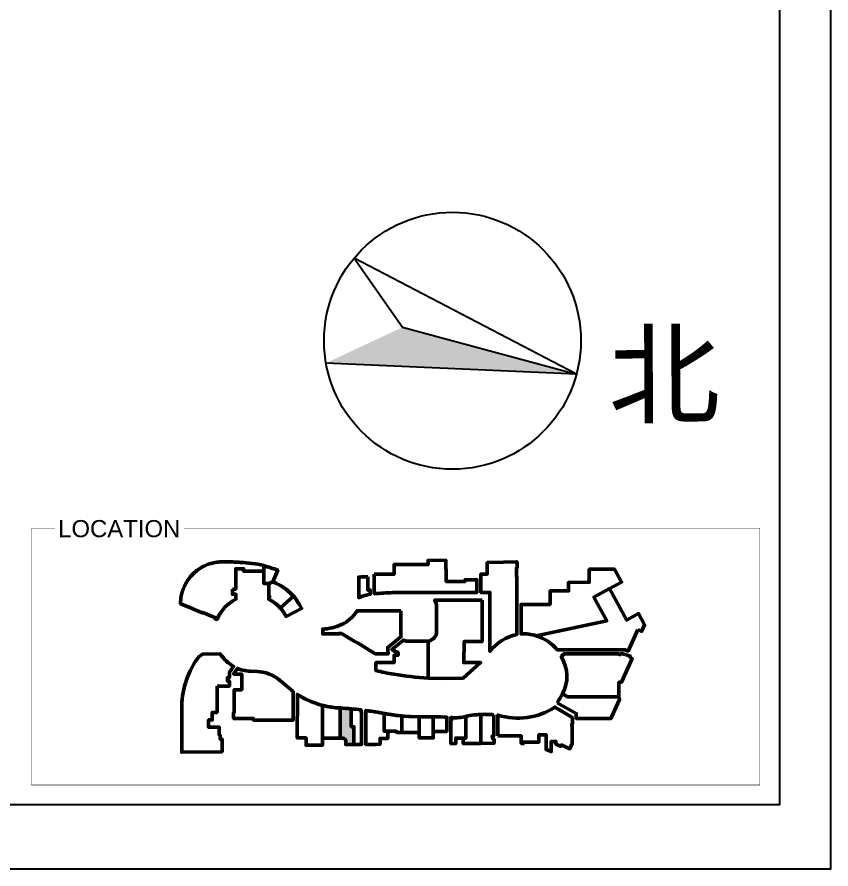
# Model space of a CAD drawing. Header units: inches. Extents: x -17552 to 18736, y -11730 to 13931.
# Drawn here: x 10518 to 18736, y -11730 to -3130 of the extents above; entities that cross this region are included whole.
import ezdxf

# ---------------------------------------------------------------- set-up
doc = ezdxf.new("R2010")
doc.units = ezdxf.units.IN
doc.header["$MEASUREMENT"] = 0
doc.layers.add('租户合同线', color=5, linetype='Continuous', lineweight=50)
doc.styles.add('3F_2017.02$0$H1', font='swisscl.ttf')
doc.styles.get("Standard").update_dxf_attribs({"font": 'arial.ttf'})

# ---------------------------------------------------------------- blocks, each defined once
blk = doc.blocks.new('3F_2017.02$0$A$C11E260BE')
blk.add_hatch(color=256).paths.add_polyline_path([(5592, 3026), (8455, 1855), (2523, 8881)])
for p, q in [((5592, 3026), (2523, 8881)), ((2523, 8881), (8455, 1855)), ((2523, 8881), (4926, 5))]:
    blk.add_line(p, q)
at = {"ltscale": 0.1}
blk.add_line((4926, 5), (5592, 3026), dxfattribs=at)
blk.add_circle((4709, 4709), 4709)
at = {"style": '3F_2017.02$0$H1'}
blk.add_text('北', height=3000, rotation=133.0245, dxfattribs=at).set_placement((2849, 10782))

msp = doc.modelspace()

# ---------------------------------------------------------------- hatches: boundary and pattern name
h = msp.add_hatch(color=256)
h.dxf.hatch_style = 1
edge = h.paths.add_edge_path()
edge.add_line((13892.1, -10113), (13892, -10294.4))
edge.add_line((13892, -10294.4), (13919.7, -10294.4))
edge.add_line((13919.7, -10294.4), (13919.7, -10473.7))
edge.add_line((13919.7, -10473.7), (13836.2, -10474.3))
edge.add_line((13836.2, -10474.3), (13836.2, -10430.9))
edge.add_line((13836.2, -10430.9), (13815.9, -10410.6))
edge.add_line((13815.9, -10410.6), (13781, -10410.6))
edge.add_line((13781, -10410.6), (13781, -10104.8))
edge.add_arc((13404.4, -15998.2), 5905.4, 85.26267, 86.34364, ccw=False)

# ---------------------------------------------------------------- linework, layer by layer
msp.add_lwpolyline([(-17033.8, 13283), (18217.4, 13283), (18217.4, -11081.8), (-17033.8, -11081.8)], close=True)
for points in [[(17007.8, -11729.8), (18735.8, -11729.8), (18735.8, 12203)], [(-17552.2, -10001.8), (-17552.2, -11729.8), (17007.8, -11729.8)]]:
    msp.add_lwpolyline(points)
at = {"const_width": 4.32}
msp.add_lwpolyline([(12203.4, -8290.3), (18017.4, -8290.3), (18017.4, -10881.8), (10664.3, -10881.8), (10664.3, -8290.3), (10897.4, -8290.3)], dxfattribs=at)
at = {"layer": '租户合同线', "color": 7}
for points in [[(12692.1, -8903.8), (12726.6, -8903.8), (12726.4, -8698.4), (12805.9, -8698.4), (12805.9, -8724.1), (13009.3, -8724.1), (13009.3, -8664.8, 0.040942), (12774, -8635.4), (12774, -8634.6, 0.005205), (12712.7, -8631.4, 0.005214), (12652.6, -8629.5, 0.005672), (12591.9, -8628.9, 0.034537), (12533.9, -8633.1, 0.034666), (12476.6, -8645.3, 0.034664), (12421.4, -8665.3, 0.034662), (12369.6, -8692.7, 0.034666), (12322, -8727, 0.034663), (12279.7, -8767.6, 0.034664), (12243.4, -8813.6, 0.034664), (12213.7, -8864.2, 0.034664), (12191.4, -8918.4, 0.034234), (12176.9, -8974, 0.056853), (12168.8, -9052.5), (12262.3, -9091.3), (12346.2, -9126), (12391.8, -9144.9), (12392.8, -9142.3), (12521.6, -9195.6), (12518.5, -9203.4), (12537.3, -9211.2), (12540.9, -9202.4, -0.174297), (12727.6, -9006.9), (12727.6, -8957), (12692.1, -8957)], [(13009.3, -8670), (13009.3, -8722.6), (13009.3, -8846.4), (13060.2, -8846.4), (13060.2, -8973.9), (13065.7, -8973.9), (13065.7, -8992), (13060.2, -8992), (13060.2, -9007.9, -0.165053), (13235.4, -9180.4), (13390.8, -9099.8, 0.038493), (13344.1, -9023.5), (13346.7, -9021.5, 0.140561), (13101.2, -8830.9), (13150, -8714.1, 0.038216), (13009.3, -8670)], [(13150, -8714.1, 0.038216), (13009.3, -8670), (13009.3, -8722.6), (13009.3, -8846.4), (13060.2, -8846.4), (13101.2, -8830.9)], [(14125.4, -8754.7), (14324.3, -8754.7), (14324.3, -8657.6), (14668.7, -8657.6), (14668.7, -8614.5), (14846.3, -8611.3), (14846.3, -8691), (14851.6, -8713.5), (14851.6, -8827.4), (15042.6, -8827.4), (15042.6, -8810), (15160.7, -8810), (15160.7, -8938.3), (14376.8, -8938.6, 0.012686), (14313.6, -8940.2, 0.012284), (14125.4, -8951.7), (14125.4, -8938.3)], [(15202.5, -8810.2), (15202.3, -8794.4), (15202.3, -8753.5), (15265.6, -8753.5), (15265.6, -8747.4), (15265.6, -8717.8), (15265.6, -8714.1), (15265.6, -8637.3), (15428.2, -8633.1), (15558.4, -8629.8), (15566.3, -8629.8), (15566.3, -8691.8), (15559.9, -8691.8), (15559.9, -8779.1), (15565.1, -8779), (15565.1, -8907.8), (15565.1, -9168.5), (15565.1, -9361.7, 0.182132), (15292.1, -9533.4), (15292.1, -8938.3), (15202.5, -8938.4), (15202.5, -8847.2)], [(16341.8, -8984.7), (16621.8, -8834.2), (16552, -8704.4), (16294.8, -8704.4), (16294.8, -8836.4), (16086.8, -8836.2), (16086.8, -8923.4), (15997.5, -8923.4), (15996.3, -8923.4), (15965.7, -8923.4), (15923.3, -8923.4), (15902, -8923.4), (15900.8, -8923.4), (15900.8, -8930.5), (15900.8, -9016.7), (15900.8, -9058.4), (15653.3, -9058.4), (15606.9, -9058.4), (15606.9, -9169), (15606.9, -9356.2, -0.092668), (15759.6, -9375.8), (16471.7, -9226.6)], [(13101.2, -8830.9), (13060.2, -8846.4), (13060.2, -8973.9), (13065.7, -8973.9), (13065.7, -8992), (13060.2, -8992), (13060.2, -9007.9, -0.096169), (13176.9, -9095.2), (13309, -8975.3, 0.113689)], [(16785.8, -9314), (16823.9, -9331.2), (16853.5, -9265.5), (16792.7, -9152.2), (16672.7, -9217.6), (16671, -9214.4), (16501.5, -8898.9), (16341.8, -8984.7), (16471.7, -9226.6), (15759.6, -9375.8, -0.143224), (15972.5, -9517), (16658.6, -9517), (16688.1, -9530.3)], [(13344.1, -9023.5), (13346.7, -9021.5, 0.026449), (13309, -8975.3), (13176.9, -9095.2, -0.067808), (13235.4, -9180.4), (13390.8, -9099.8, 0.038493)], [(15213, -9017.3), (14733.5, -9017.3, -0.156767), (14754.5, -9083), (14753.8, -9329.3, -0.389299), (14668.6, -9429.4), (14668.2, -9802.1), (14846.2, -9807.5), (15023.7, -9803.1), (15198.7, -9646.9), (15028.4, -9645.7), (15028.4, -9557.7), (15032.3, -9522.2), (15032.4, -9433.6), (15213.1, -9433.8)], [(14393.1, -9123.8), (13951.5, -9123.8, -0.149666), (13792.8, -9262.5, -0.105763), (13605.4, -9308), (13605.4, -9356.6), (13769.2, -9357.4), (13769.2, -9352.6), (13792.8, -9352.6), (13922.6, -9428.7), (13961.9, -9451.3), (14134.1, -9557.8), (14264.9, -9559), (14264.9, -9539.6), (14260.9, -9539.6), (14260.9, -9493.5), (14396.1, -9383.6, -0.054521), (14394.6, -9370.8)], [(14668.7, -9429.5), (14453.8, -9429.5, -0.153572), (14419.9, -9418.9), (14303.3, -9513.7), (14303.3, -9517.1), (14325, -9517.4), (14325.5, -9531.2), (14365.7, -9543.4), (14365.8, -9571.7), (14324.3, -9571.7), (14324.2, -9645.8), (14140.8, -9645.8), (14140.8, -9727.2, 0.019838), (14323.7, -9764.1, 0.030003), (14668.2, -9802.1)], [(12538.2, -9883.6), (12663, -9883.6), (12663, -9833), (12641.8, -9832.7), (12641.8, -9797.5), (12663, -9797.5), (12663, -9744.5), (12703.8, -9685.5, -0.115624), (12570.3, -9559.6), (12392, -9560), (12352.2, -9588.1, 0.15155), (12180.7, -10080.9), (12180.9, -10550.8), (12588.8, -10546.8), (12588.9, -10419.3), (12568.6, -10419.2), (12568.7, -10378.8), (12559.6, -10378.8), (12559.6, -10299.5), (12452.4, -10299.5), (12452.4, -10224.6), (12488.9, -10224.6), (12488.9, -10149.6), (12538.2, -10149.6)], [(16728.7, -9605.9), (16728.7, -9603.8), (16705.7, -9593.4), (16710.5, -9582.7), (16633.5, -9558.8), (16609.8, -9558.8), (16609.8, -9563.3), (16594, -9563.3), (16594, -9558.8), (16037.8, -9558.8), (16035.9, -9558.8), (16035.9, -9568.6), (16021.6, -9568.6), (16021.6, -9585.4), (16013.8, -9585.4), (16013.8, -9587.4, -0.262008), (16026.3, -9963.2), (16077.2, -9993), (16592.2, -9993), (16593.6, -9989.9), (16594.2, -9988.8), (16594.2, -9844.6), (16620.8, -9844.6)], [(13306.4, -9960.1), (13307.6, -9939.2), (13179.1, -9831.7), (13179.1, -9831.7), (13179.1, -9831.7), (13169.5, -9822.9), (13162.4, -9817.1), (13132.8, -9797), (13119.7, -9788.8), (13093.6, -9774.8), (13081, -9769.3), (13066.7, -9762.9), (13038.8, -9753), (13031.2, -9750.4), (12998.8, -9743.4, 0.064618), (12893.3, -9735.1, -0.103276), (12743.8, -9704.9), (12705.4, -9757.7), (12705.4, -9763.1), (12787.3, -9763.2), (12787.3, -9921.1), (12719.2, -9921.1), (12710.9, -9921), (12710.9, -10149.6), (12705.1, -10149.6), (12705.1, -10210), (12904, -10210), (12904, -10227.1), (12959.8, -10227.1), (12959.8, -10227.1), (13128, -10227.1), (13306.4, -10227.1)], [(15971.5, -10051.2, 0.015888), (16026.3, -9963.2), (16077.2, -9993), (16592.2, -9993), (16602.8, -10017.4), (16602.3, -10018.5), (16521.7, -10196.9), (16516, -10209.7), (16387.2, -10209.8), (16363.5, -10209.8), (16278.4, -10209.9), (16254.7, -10209.9), (16164.6, -10210), (16164.6, -10159.5), (15971.5, -10051.2)], [(13892.1, -10113), (13892, -10294.4), (13919.7, -10294.4), (13919.7, -10473.7), (13836.2, -10474.3), (13836.2, -10430.9), (13815.9, -10410.6), (13781, -10410.6), (13781, -10104.8, -0.004717), (13892.1, -10113, -0.927734)], [(13992.1, -10124.2), (13992.1, -10143.9), (13996.8, -10143.9), (13996.8, -10473.2), (13919.7, -10473.7), (13919.7, -10294.4), (13892, -10294.4), (13892.1, -10113, -0.009264), (13992.1, -10124.4, -0.832176)], [(14224.9, -10160), (14224.9, -10339.7), (14343.7, -10339.7), (14357.7, -10353.6), (14402.4, -10353.6), (14402.4, -10185.6, -0.013228), (14331.9, -10176.7, -0.002407), (14296.2, -10171.4, -0.004147), (14259.8, -10165.8, 0.002119), (14224.9, -10160, 6.456943)]]:
    msp.add_lwpolyline(points, format="xyb", close=True, dxfattribs=at)
at = {"layer": '租户合同线', "color": 7, "linetype": 'Continuous'}
msp.add_lwpolyline([(16341.8, -8984.7), (16621.8, -8834.2), (16552, -8704.4), (16294.8, -8704.4), (16294.8, -8836.4), (16086.8, -8836.2), (16086.8, -8923.4), (15997.5, -8923.4), (15996.3, -8923.4), (15965.7, -8923.4), (15923.3, -8923.4), (15902, -8923.4), (15900.8, -8923.4), (15900.8, -8930.5), (15900.8, -9016.7), (15900.8, -9058.4), (15653.3, -9058.4), (15606.9, -9058.4), (15606.9, -9169), (15606.9, -9356.2, -0.092668), (15759.6, -9375.8), (16471.7, -9226.6)], format="xyb", close=True, dxfattribs=at)
at = {"layer": '租户合同线', "color": 7, "ltscale": 0.5}
msp.add_lwpolyline([(14059.9, -8782.1), (13989.7, -8782.1), (13989.7, -8783.3), (13968.9, -8783.3), (13968.9, -8991.7, -0.008869), (13979.7, -8986.3, -0.063497), (14084.8, -8957.2), (14084.8, -8913.8), (14059.9, -8913.8)], format="xyb", close=True, dxfattribs=at)
at = {"layer": '租户合同线', "color": 7}
for points in [[(13603.5, -10078.2), (13598.6, -10076.9), (13594.4, -10075.8), (13588.8, -10074.3), (13581.7, -10072.3), (13579.5, -10071.6), (13578.6, -10071.4), (13578.2, -10071.3), (13560, -10065.9), (13541.8, -10060), (13540, -10059.4), (13535.2, -10057.7), (13525, -10054.2), (13517.5, -10051.5), (13514.1, -10050.2), (13508.5, -10048.1), (13504.4, -10046.5), (13498.9, -10044.4), (13493.2, -10042.2), (13489.3, -10040.6), (13484.3, -10038.5), (13479.7, -10036.6), (13476.4, -10035.2), (13472.4, -10033.6), (13467.9, -10031.6), (13462.4, -10029.2), (13456.3, -10026.4), (13449.9, -10023.5), (13445.7, -10021.6), (13435.2, -10016.6), (13427.9, -10013), (13418.4, -10008.2), (13409.4, -10003.6), (13392.8, -9994.6), (13376.3, -9985.3), (13374.7, -9984.3), (13373.6, -9983.7), (13370.2, -9981.7), (13365.6, -9978.9), (13355, -9972.5), (13350.5, -9969.7), (13348.3, -9968.3), (13348.1, -10406.1), (13436.5, -10406.1), (13436.5, -10480.4), (13602.3, -10478.8), (13602.3, -10429.7), (13602.3, -10410.6), (13603.5, -10410.6), (13603.5, -10078.2)], [(13781, -10104.8), (13771.9, -10104.4), (13763.3, -10103.9), (13756.8, -10103.4), (13755.4, -10103.3), (13736.5, -10101.7), (13717.7, -10099.6), (13717.2, -10099.5), (13715.5, -10099.3), (13712.4, -10098.9), (13709.5, -10098.5), (13706.3, -10098.1), (13702.4, -10097.6), (13699.1, -10097.1), (13695.1, -10096.5), (13690.9, -10095.9), (13687.4, -10095.4), (13683.6, -10094.8), (13679, -10094), (13675, -10093.3), (13671.3, -10092.7), (13668.6, -10092.2), (13667.9, -10092.1), (13666.2, -10091.8), (13647.6, -10088.3), (13629.1, -10084.3), (13626.7, -10083.7), (13622.7, -10082.8), (13620, -10082.2), (13617.7, -10081.6), (13616, -10081.2), (13615.3, -10081.1), (13612.2, -10080.3), (13608.6, -10079.4), (13604, -10078.3), (13603.5, -10078.2), (13603.5, -10104.5), (13603.5, -10410.6), (13781, -10410.6), (13781, -10104.8)], [(14136.1, -10472), (14184.4, -10471.5), (14184.4, -10411.7), (14261.2, -10411.7), (14261.2, -10354.2), (14275.7, -10339.7), (14224.9, -10339.7), (14224.9, -10160), (14218.9, -10159.1), (14213.8, -10158.1), (14208.3, -10157), (14202.4, -10155.8), (14200.9, -10155.6), (14199.6, -10155.3), (14199.1, -10155.2), (14180.4, -10152.1), (14161.8, -10148.5), (14161.4, -10148.5), (14159.3, -10148.1), (14156.1, -10147.6), (14151.8, -10146.8), (14148.3, -10146.2), (14141.3, -10145.1), (14136.1, -10144.2), (14136.1, -10144.2), (14126, -10142.6), (14114.6, -10140.9), (14092.3, -10137.4), (14075, -10135.2), (14062.7, -10133.9), (14038.6, -10131.2), (14038.6, -10472.9)], [(14579.9, -10194.5), (14487.7, -10192.3), (14485, -10192.2), (14481.5, -10192), (14478.4, -10191.9), (14476.1, -10191.7), (14472.9, -10191.6), (14436.7, -10188.8), (14434.7, -10188.6), (14431.5, -10188.4), (14427.7, -10188), (14425.2, -10187.8), (14423.7, -10187.6), (14420.1, -10187.3), (14415.9, -10186.9), (14410.7, -10186.4), (14407.1, -10186), (14402.4, -10185.6), (14402.4, -10352.4), (14402.4, -10353.6), (14579.9, -10353.6), (14579.9, -10194.5)], [(14721.2, -10192.6), (14710.1, -10192.9), (14697.9, -10192.9), (14683.8, -10193.1), (14663.8, -10193.5), (14635.6, -10193.9), (14619.4, -10194.3), (14581, -10194.3), (14579.9, -10194.3), (14579.9, -10407), (14721.2, -10407)], [(14720, -10192.6), (14720, -10341.4), (14856.6, -10341.4), (14856.6, -10202.6), (14858.1, -10202.6), (14858.1, -10197.7), (14830.3, -10195.8), (14791.4, -10193.4), (14760, -10192.7), (14746.4, -10192.6), (14721.3, -10192.6)], [(15049.7, -10189.6), (15014.6, -10197.2), (15009.1, -10198.2), (15003.9, -10199.1), (14996.6, -10200.2), (14986.9, -10201.4), (14980.1, -10202), (14961.1, -10202.8), (14942.1, -10203.1), (14940.8, -10203.1), (14938.8, -10203.1), (14932.2, -10203), (14926.2, -10202.8), (14921.3, -10202.5), (14913.7, -10202.2), (14907.6, -10201.8), (14902.3, -10201.5), (14897.5, -10201.1), (14897.5, -10212.7), (14904.2, -10212.7), (14904.2, -10230.9), (14898.7, -10230.9), (14898.7, -10465), (14947.2, -10464.4), (14947.2, -10407.8), (15049.6, -10407.9), (15049.7, -10189.6)], [(15201.3, -10170.3), (15193.9, -10170.7), (15186.6, -10171.1), (15180.1, -10171.5), (15174.2, -10171.9), (15165, -10172.5), (15153.2, -10173.4), (15141.2, -10174.4), (15131.3, -10175.4), (15093.3, -10180.5), (15087.2, -10181.6), (15078.3, -10183.3), (15068.6, -10185.3), (15059.5, -10187.4), (15049.7, -10189.6), (15049.6, -10407.9), (15023.8, -10407.8), (15023.8, -10463.9), (15201.3, -10462.2), (15201.3, -10170.3)], [(15331.7, -10173.1), (15325.9, -10172.5), (15317.2, -10171.8), (15309.6, -10171.1), (15301, -10170.5), (15292.1, -10170), (15286, -10169.7), (15285.6, -10169.7), (15266.6, -10169.5), (15247.7, -10168.9), (15245.9, -10168.8), (15241.9, -10168.8), (15235.2, -10168.9), (15227.9, -10169.1), (15222.5, -10169.3), (15211.6, -10169.7), (15203.4, -10170.1), (15201.3, -10170.3), (15201.3, -10462.2), (15334.8, -10460.9), (15334.8, -10419.9), (15325.2, -10419.9), (15316.3, -10389.5), (15316.3, -10386), (15331.7, -10386.1), (15331.7, -10173.1)]]:
    msp.add_lwpolyline(points, close=True, dxfattribs=at)
at = {"layer": '租户合同线', "color": 7, "flags": 128}
msp.add_lwpolyline([(15373.2, -10387.5), (15373.2, -10176, 0.224783), (15949, -10095.9), (16118.6, -10198.7), (16125.1, -10207.8), (16125.1, -10268.7), (16118.4, -10268.7), (16118.4, -10286.9), (16124, -10286.9), (16124, -10462.7), (16099.6, -10516.6), (16012, -10477), (16005.5, -10491.4), (15959.4, -10470.6), (15959.4, -10442.3), (15911.5, -10442.3), (15911.5, -10544.9), (15859, -10523.9), (15859, -10375), (15788, -10375), (15788, -10448.3), (15634.5, -10448.3), (15633.4, -10461.9), (15608.9, -10461.9), (15608.9, -10387.5), (15373.2, -10387.5)], format="xyb", close=True, dxfattribs=at)

# ---------------------------------------------------------------- block references
at = {"xscale": 0.2754000001591764, "yscale": 0.2754000001591764, "zscale": 0.2754000001591764, "rotation": 227.3349194678905}
msp.add_blockref('3F_2017.02$0$A$C11E260BE', (14839.9, -4564.8), dxfattribs=at)

# ---------------------------------------------------------------- texts
msp.add_text('LOCATION', height=172.8).set_placement((10933.2, -8380.6))

doc.saveas('drawing.dxf')
